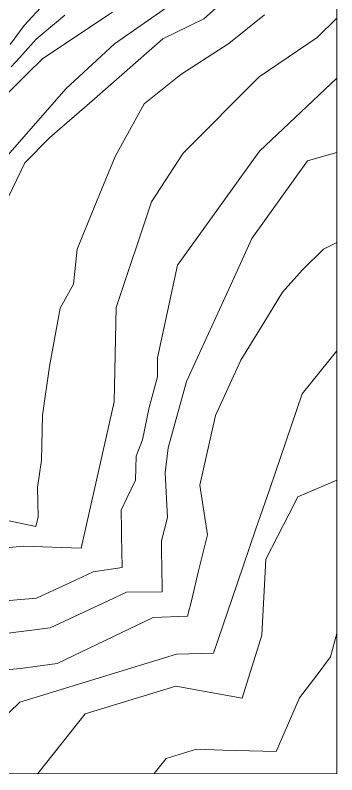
# Model space of a CAD drawing. Header units: metres. Extents: x 78 to 178, y -74 to 157.
# Drawn here: x 154.469 to 155.818, y 60.376 to 63.559 of the extents above; entities that cross this region are included whole.
import ezdxf

# ---------------------------------------------------------------- set-up
doc = ezdxf.new("R2010")
doc.units = ezdxf.units.M
doc.layers.add('01_Fina', color=252, linetype='Continuous', lineweight=15)

msp = doc.modelspace()

# ---------------------------------------------------------------- linework, layer by layer
at = {"layer": '01_Fina', "color": 252, "lineweight": 9, "true_color": 0x939598}
for points in [[(147.2844, 70.26465), (147.2844, 60.37636), (155.81775, 60.38229), (155.81775, 70.27058), (147.55141, 70.26465)], [(154.42468, 62.76269), (154.50932, 62.94082), (154.61361, 63.04546), (154.80096, 63.20909), (155.08806, 63.45985), (155.26057, 63.54307), (155.45585, 63.71781)], [(154.31974, 62.83816), (154.68073, 63.25039), (154.88568, 63.43831), (155.15306, 63.62599)], [(154.44761, 63.43657), (154.50732, 63.51532), (154.59145, 63.60855)], [(154.28969, 61.47302), (154.55595, 61.41635), (154.5647, 61.45743), (154.56302, 61.57993), (154.57899, 61.695), (154.58406, 61.88261), (154.6128, 62.08717), (154.65753, 62.33169), (154.71343, 62.43237), (154.72828, 62.5785), (154.80334, 62.76068), (154.88805, 62.96626), (155.00938, 63.18739), (155.16351, 63.31081), (155.36475, 63.44026), (155.51489, 63.56012)], [(154.33805, 63.13114), (154.51945, 63.31289), (154.58452, 63.37809), (154.87745, 63.57098)], [(154.45264, 63.34218), (154.48877, 63.38236), (154.55704, 63.4587), (154.63333, 63.52298), (154.6775, 63.55914)], [(153.21663, 60.38042), (153.19978, 60.58109), (153.40378, 60.88734), (154.15334, 61.3016), (154.50458, 61.33396), (154.74592, 61.32564), (154.88387, 61.9385), (154.89237, 62.33407), (155.04113, 62.77643), (155.17288, 62.9806), (155.49272, 63.30069), (155.73541, 63.46615), (155.81775, 63.54696)], [(154.39364, 61.10304), (154.55865, 61.11592), (154.72423, 61.19279), (154.79644, 61.22631), (154.91781, 61.24547), (154.91523, 61.37868), (154.91474, 61.40387), (154.91317, 61.48534), (154.93739, 61.53593), (154.97298, 61.61024), (154.97615, 61.71155), (155.00343, 61.77929), (155.03017, 61.91549), (155.06525, 62.04377), (155.06525, 62.12303), (155.1496, 62.51126), (155.49388, 62.98893), (155.74282, 63.22414), (155.81775, 63.29494)], [(153.58913, 60.38069), (153.63286, 60.47064), (153.74479, 60.70086), (153.92042, 60.78087), (154.03331, 60.8323), (154.21725, 60.94243), (154.61601, 60.99174), (154.85925, 61.10583), (154.93613, 61.14189), (155.08469, 61.14359), (155.08343, 61.25416), (155.08289, 61.30157), (155.08226, 61.35707), (155.10716, 61.45506), (155.09774, 61.64171), (155.11079, 61.74616), (155.18744, 62.0242), (155.38737, 62.46049), (155.46175, 62.62282), (155.6945, 62.94842), (155.76729, 62.96913), (155.81775, 62.98349)], [(153.84143, 60.38087), (153.84663, 60.4039), (153.89897, 60.50701), (154.00367, 60.63141), (154.14271, 60.76072), (154.27912, 60.80175), (154.49178, 60.8214), (154.64555, 60.84268), (155.04819, 61.03529), (155.19194, 61.04044), (155.2091, 61.11125), (155.23662, 61.22476), (155.27486, 61.38248), (155.24397, 61.59018), (155.3094, 61.88153), (155.41573, 62.11395), (155.51551, 62.27764), (155.58945, 62.39892), (155.67419, 62.49206), (155.76252, 62.57881), (155.81775, 62.60691)], [(154.26023, 60.38117), (154.35206, 60.54901), (154.48787, 60.68052), (155.14542, 60.88193), (155.29997, 60.88639), (155.37859, 61.11534), (155.42483, 61.24999), (155.47725, 61.40265), (155.53641, 61.57493), (155.67296, 61.9726), (155.81775, 62.15265)], [(154.56337, 60.38139), (154.76229, 60.63228), (155.14306, 60.74796), (155.42024, 60.69798), (155.50349, 60.9609), (155.51946, 61.28054), (155.61794, 61.46966), (155.65496, 61.54075), (155.81775, 61.61083)], [(155.05182, 60.38174), (155.1025, 60.44513), (155.22959, 60.48429), (155.3395, 60.47905), (155.56386, 60.47448), (155.60118, 60.56022), (155.66137, 60.699), (155.73464, 60.79588), (155.79145, 60.87099), (155.81775, 60.9687)]]:
    msp.add_lwpolyline(points, dxfattribs=at)

doc.saveas('drawing.dxf')
